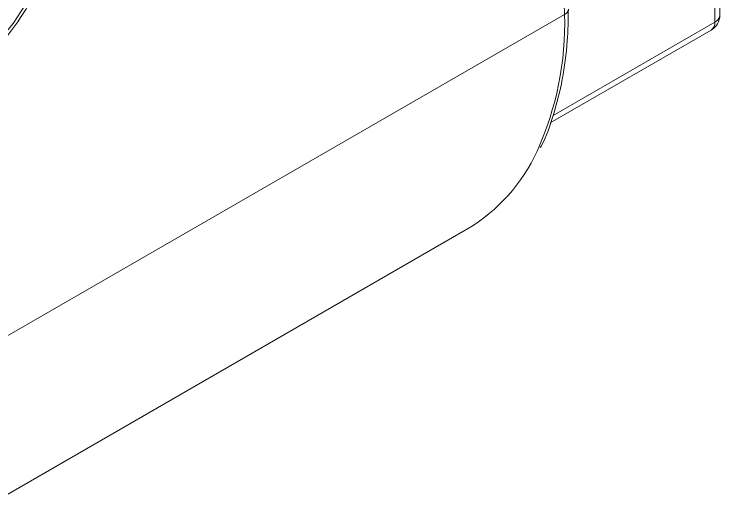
# Model space of a CAD drawing. Header units: centimetres. Extents: x -13594 to 4017, y -3206 to 1780.
# Drawn here: x -275 to -218, y -2969.8 to -2929.5 of the extents above; entities that cross this region are included whole.
import ezdxf

# ---------------------------------------------------------------- set-up
doc = ezdxf.new("R2010")
doc.units = ezdxf.units.CM

msp = doc.modelspace()

# ---------------------------------------------------------------- linework, layer by layer
at = {"color": 7, "linetype": 'Continuous', "lineweight": 0}
for p, q in [((-218.047, -2929.582), (-218.047, -2902.93)), ((-218.453, -2930.149), (-218.453, -2903.497)), ((-279.212, -2957.604), (-230.575, -2929.526)), ((-231.505, -2937.684), (-218.453, -2930.149)), ((-231.742, -2938.29), (-218.741, -2930.785)), ((-278.144, -2969.79), (-238.415, -2946.855))]:
    msp.add_line(p, q, dxfattribs=at)
at = {"color": 7, "linetype": 'Continuous', "lineweight": 0, "flags": 128}
msp.add_lwpolyline([(-319.949, -2948.351), (-317.956, -2948.269), (-312.946, -2947.865), (-308.027, -2947.18), (-303.249, -2946.22), (-298.656, -2944.995), (-294.293, -2943.517), (-290.201, -2941.799), (-286.42, -2939.858), (-282.986, -2937.713), (-279.933, -2935.384), (-277.288, -2932.895), (-275.078, -2930.267), (-273.324, -2927.528), (-272.042, -2924.702), (-271.246, -2921.818)], dxfattribs=at)
at = {"color": 7, "linetype": 'Continuous', "lineweight": 0}
for centre, radius, start, end in [((-285.785, -2931.595), 55.249, 2.1461, 30.494), ((-230.791, -2929.049), 0.524, 294.3747, 354.3052), ((-255.725, -2930.214), 25.159, 335.6765, 1.5664), ((-219.435, -2929.582), 1.389, 299.9973, 0), ((-218.742, -2929.513), 0.699, 294.3747, 354.3052), ((-219.134, -2930.224), 0.685, 305.0133, 6.2988), ((-245.766, -2934.627), 14.267, 301.0143, 335.3559)]:
    msp.add_arc(centre, radius, start, end, dxfattribs=at)
for points, knots in [([(-346.674, -2945.622), (-346.208, -2945.766), (-344.349, -2946.342), (-340.958, -2947.186), (-336.467, -2948.056), (-331.857, -2948.675), (-327.172, -2949.047), (-322.449, -2949.166), (-317.728, -2949.031), (-313.046, -2948.645), (-308.444, -2948.01), (-303.957, -2947.131), (-299.624, -2946.014), (-295.48, -2944.667), (-291.558, -2943.099), (-287.892, -2941.322), (-284.513, -2939.349), (-281.449, -2937.193), (-278.729, -2934.87), (-276.381, -2932.399), (-274.424, -2929.801), (-272.89, -2927.101), (-271.827, -2924.502), (-271.439, -2922.794), (-271.266, -2922.032)], [0, 0, 0, 0, 0.015817, 0.063154, 0.110473, 0.157768, 0.205047, 0.252318, 0.299587, 0.346863, 0.39415, 0.441459, 0.488795, 0.536168, 0.583583, 0.631043, 0.678549, 0.726089, 0.773632, 0.821121, 0.868474, 0.91559, 0.962372, 1, 1, 1, 1]), ([(-232.545, -2940.296), (-232.522, -2940.255), (-232.064, -2939.453), (-231.439, -2937.615), (-230.711, -2934.789), (-230.332, -2931.922), (-230.289, -2929.963), (-230.27, -2929.101)], [0, 0, 0, 0, 0.014068, 0.27278, 0.533133, 0.794579, 1, 1, 1, 1])]:
    msp.add_open_spline(points, degree=3, knots=knots, dxfattribs=at)

doc.saveas('drawing.dxf')
